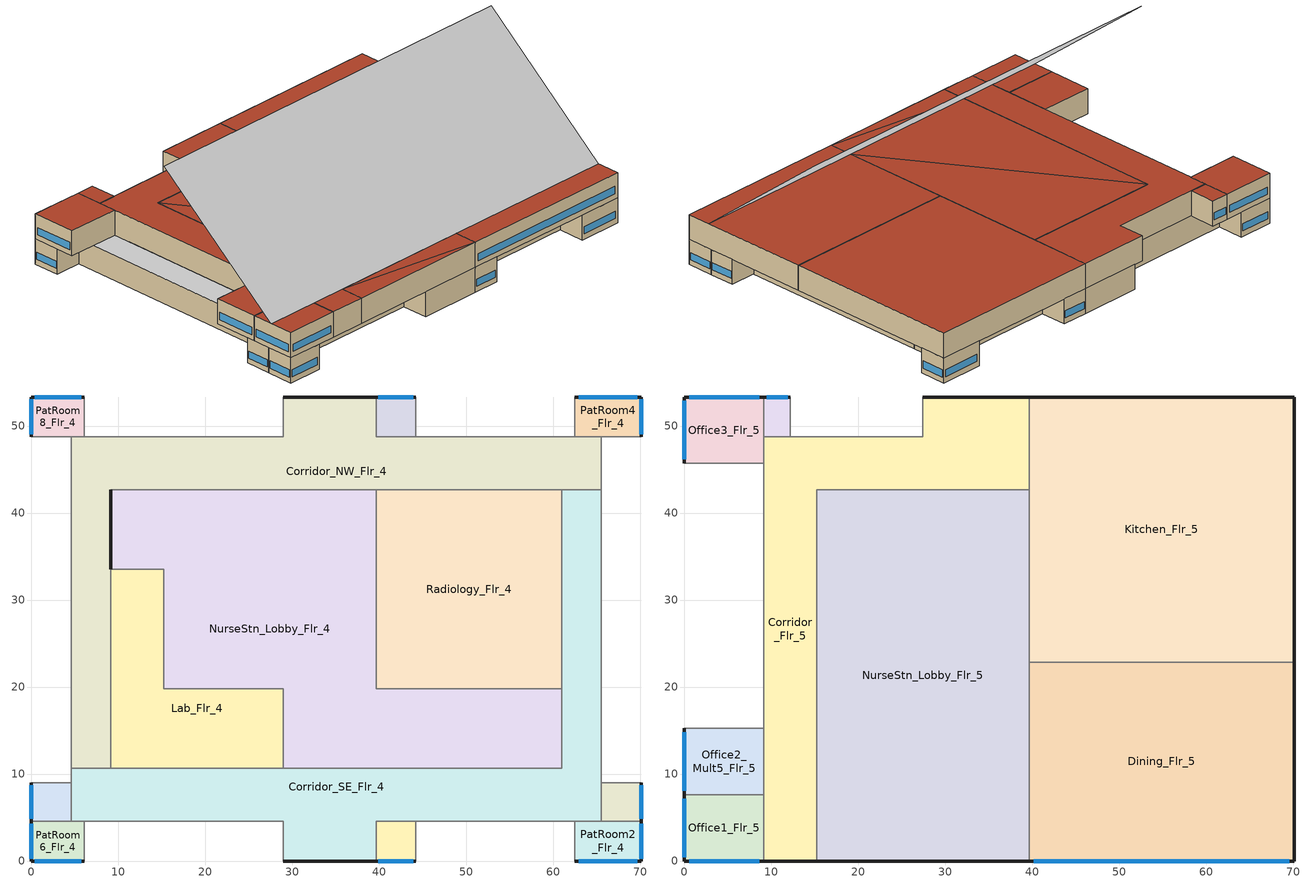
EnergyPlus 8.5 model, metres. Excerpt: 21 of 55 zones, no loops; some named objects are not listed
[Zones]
PatRoom1_Mult10_Flr_4
 floor adiabatic (int_slab_floor): 44.2,4.57 44.2,0 39.62,0 39.62,4.57 z12.8
 wall outside (res_ext_wall): 39.62,0 44.2,0 z12.8:17.07
 wall adiabatic (int_wall): 44.2,0 44.2,4.57 39.62,4.57 39.62,0 z12.8:17.07
 window (Window_U_0.57_SHGC_0.39): 39.9,0 43.92,0 z13.72:14.94
 ceiling adiabatic (int_slab_ceiling): 39.62,4.57 39.62,0 44.2,0 44.2,4.57 z17.07
PatRoom2_Flr_4
 floor adiabatic (int_slab_floor): 70.1,4.57 70.1,0 62.48,0 62.48,4.57 z12.8
 wall outside (res_ext_wall): 62.48,0 70.1,0 70.1,4.57 z12.8:17.07
 wall adiabatic (int_wall): 70.1,4.57 62.48,4.57 62.48,0 z12.8:17.07
 window (Window_U_0.57_SHGC_0.39): 70.1,0.27 70.1,4.3 / 62.94,0 69.65,0 z13.72:14.94
 ceiling adiabatic (int_slab_ceiling): 62.48,4.57 62.48,0 70.1,0 70.1,4.57 z17.07
PatRoom3_Mult10_Flr_4
 floor adiabatic (int_slab_floor): 70.1,8.99 70.1,4.57 65.53,4.57 65.53,8.99 z12.8
 wall outside (res_ext_wall): 70.1,4.57 70.1,8.99 z12.8:17.07
 wall adiabatic (int_wall): 70.1,8.99 65.53,8.99 65.53,4.57 70.1,4.57 z12.8:17.07
 window (Window_U_0.57_SHGC_0.39): 70.1,4.84 70.1,8.73 z13.72:14.94
 ceiling adiabatic (int_slab_ceiling): 65.53,8.99 65.53,4.57 70.1,4.57 70.1,8.99 z17.07
PatRoom4_Flr_4
 floor adiabatic (int_slab_floor): 70.1,53.34 70.1,48.77 62.48,48.77 62.48,53.34 z12.8
 wall outside (res_ext_wall): 70.1,48.77 70.1,53.34 62.48,53.34 z12.8:17.07
 wall adiabatic (int_wall): 62.48,53.34 62.48,48.77 70.1,48.77 z12.8:17.07
 window (Window_U_0.57_SHGC_0.39): 69.65,53.34 62.94,53.34 / 70.1,49.04 70.1,53.07 z13.72:14.94
 ceiling adiabatic (int_slab_ceiling): 62.48,53.34 62.48,48.77 70.1,48.77 70.1,53.34 z17.07
PatRoom5_Mult10_Flr_4
 floor adiabatic (int_slab_floor): 44.2,53.34 44.2,48.77 39.62,48.77 39.62,53.34 z12.8
 wall outside (res_ext_wall): 44.2,53.34 39.62,53.34 z12.8:17.07
 wall adiabatic (int_wall): 39.62,53.34 39.62,48.77 44.2,48.77 44.2,53.34 z12.8:17.07
 window (Window_U_0.57_SHGC_0.39): 43.92,53.34 39.9,53.34 z13.72:14.94
 ceiling adiabatic (int_slab_ceiling): 39.62,53.34 39.62,48.77 44.2,48.77 44.2,53.34 z17.07
Radiology_Flr_4
 floor adiabatic (int_slab_floor): 60.96,42.67 60.96,19.81 39.62,19.81 39.62,42.67 z12.8
 wall to Corridor_NW_Flr_4 (int_wall): 60.96,42.67 39.62,42.67 z12.8:17.07
 wall to Corridor_SE_Flr_4 (int_wall): 60.96,19.81 60.96,42.67 z12.8:17.07
 wall to NurseStn_Lobby_Flr_4 (int_wall): 39.62,42.67 39.62,19.81 60.96,19.81 z12.8:17.07
 ceiling adiabatic (int_slab_ceiling): 39.62,42.67 39.62,19.81 60.96,19.81 60.96,42.67 z17.07
PatRoom6_Flr_4
 floor adiabatic (int_slab_floor): 6.1,4.57 6.1,0 0,0 0,4.57 z12.8
 wall outside (res_ext_wall): 0,4.57 0,0 6.1,0 z12.8:17.07
 wall adiabatic (int_wall): 6.1,0 6.1,4.57 0,4.57 z12.8:17.07
 window (Window_U_0.57_SHGC_0.39): 0.37,0 5.73,0 / 0,4.3 0,0.27 z13.72:14.94
 ceiling adiabatic (int_slab_ceiling): 0,4.57 0,0 6.1,0 6.1,4.57 z17.07
PatRoom7_Mult10_Flr_4
 floor adiabatic (int_slab_floor): 4.57,8.99 4.57,4.57 0,4.57 0,8.99 z12.8
 wall outside (res_ext_wall): 0,8.99 0,4.57 z12.8:17.07
 wall adiabatic (int_wall): 0,4.57 4.57,4.57 4.57,8.99 0,8.99 z12.8:17.07
 window (Window_U_0.57_SHGC_0.39): 0,8.73 0,4.84 z13.72:14.94
 ceiling adiabatic (int_slab_ceiling): 0,8.99 0,4.57 4.57,4.57 4.57,8.99 z17.07
PatRoom8_Flr_4
 floor adiabatic (int_slab_floor): 6.1,53.34 6.1,48.77 0,48.77 0,53.34 z12.8
 wall outside (res_ext_wall): 6.1,53.34 0,53.34 0,48.77 z12.8:17.07
 wall adiabatic (int_wall): 0,48.77 6.1,48.77 6.1,53.34 z12.8:17.07
 window (Window_U_0.57_SHGC_0.39): 5.73,53.34 0.37,53.34 / 0,53.07 0,49.04 z13.72:14.94
 ceiling adiabatic (int_slab_ceiling): 0,53.34 0,48.77 6.1,48.77 6.1,53.34 z17.07
NurseStn_Lobby_Flr_4
 floor adiabatic (int_slab_floor): 39.62,42.67 39.62,19.81 60.96,19.81 60.96,10.67 28.96,10.67 28.96,19.81 15.24,19.81 15.24,33.53 9.14,33.53 9.14,42.67 z12.8
 wall outside (Air_Wall): 9.14,42.67 9.14,33.53 z12.8:17.07
 wall to Corridor_NW_Flr_4 (Air_Wall): 39.62,42.67 9.14,42.67 z12.8:17.07
 wall to Corridor_SE_Flr_4 (Air_Wall): 28.96,10.67 60.96,10.67 60.96,19.81 z12.8:17.07
 wall to Lab_Flr_4 (int_wall): 9.14,33.53 15.24,33.53 15.24,19.81 28.96,19.81 28.96,10.67 z12.8:17.07
 ceiling adiabatic (int_slab_ceiling): 9.14,42.67 9.14,33.53 15.24,33.53 15.24,19.81 28.96,19.81 28.96,10.67 60.96,10.67 60.96,19.81 39.62,19.81 39.62,42.67 z17.07
Lab_Flr_4
 floor adiabatic (int_slab_floor): 28.96,19.81 28.96,10.67 9.14,10.67 9.14,33.53 15.24,33.53 15.24,19.81 z12.8
 wall to Corridor_SE_Flr_4 (int_wall): 9.14,10.67 28.96,10.67 z12.8:17.07
 wall to Corridor_NW_Flr_4 (int_wall): 9.14,33.58 9.14,10.67 z12.8:17.07
 ceiling adiabatic (int_slab_ceiling): 9.14,33.53 9.14,10.67 28.96,10.67 28.96,19.81 15.24,19.81 15.24,33.53 z17.07
Corridor_SE_Flr_4
 floor adiabatic (int_slab_floor): 65.53,42.67 65.53,4.57 39.62,4.57 39.62,0 28.96,0 28.96,4.57 4.57,4.57 4.57,10.67 60.96,10.67 60.96,42.67 z12.8
 wall outside (res_ext_wall): 28.96,0 39.62,0 z12.8:17.07
 wall adiabatic (int_wall): 39.62,0 39.62,4.57 65.53,4.57 65.53,42.67 / 4.57,10.67 4.57,4.57 28.96,4.57 28.96,0 z12.8:17.07
 wall to Corridor_NW_Flr_4 (Air_Wall): 65.53,42.67 60.96,42.67 / 9.14,10.67 4.57,10.67 z12.8:17.07
 ceiling adiabatic (int_slab_ceiling): 4.57,10.67 4.57,4.57 28.96,4.57 28.96,0 39.62,0 39.62,4.57 65.53,4.57 65.53,42.67 60.96,42.67 60.96,10.67 z17.07
Corridor_NW_Flr_4
 floor adiabatic (int_slab_floor): 65.53,48.77 65.53,42.67 9.14,42.67 9.14,10.67 4.57,10.67 4.57,48.77 28.96,48.77 28.96,53.34 39.62,53.34 39.62,48.77 z12.8
 wall outside (Air_Wall): 9.14,33.58 9.14,42.67 z12.8:17.07
 wall outside (res_ext_wall): 39.62,53.34 28.96,53.34 z12.8:17.07
 wall adiabatic (int_wall): 65.53,42.67 65.53,48.77 39.62,48.77 39.62,53.34 / 28.96,53.34 28.96,48.77 4.57,48.77 4.57,10.67 z12.8:17.07
 ceiling adiabatic (int_slab_ceiling): 4.57,48.77 4.57,10.67 9.14,10.67 9.14,42.67 65.53,42.67 65.53,48.77 39.62,48.77 39.62,53.34 28.96,53.34 28.96,48.77 z17.07
Dining_Flr_5
 floor adiabatic (int_slab_floor): 70.1,22.86 70.1,0 39.62,0 39.62,22.86 z17.07
 wall outside (nonres_ext_wall): 39.62,0 70.1,0 70.1,22.86 z17.07:21.34
 wall to Kitchen_Flr_5 (int_wall): 70.1,22.86 39.62,22.86 z17.07:21.34
 wall to NurseStn_Lobby_Flr_5 (int_wall): 39.62,22.86 39.62,0 z17.07:21.34
 window (Window_U_0.57_SHGC_0.39): 40.2,0 69.53,0 z17.98:19.2
 roof outside (nonres_roof): 39.62,22.86 39.62,0 70.1,0 70.1,22.86 z21.34
NurseStn_Lobby_Flr_5
 floor adiabatic (int_slab_floor): 39.62,42.67 39.62,0 15.24,0 15.24,42.67 z17.07
 wall outside (nonres_ext_wall): 15.24,0 39.62,0 z17.07:21.34
 wall to Corridor_Flr_5 (Air_Wall): 39.62,42.67 15.24,42.67 z17.07:21.34
 wall to Kitchen_Flr_5 (int_wall): 39.62,22.86 39.62,42.67 z17.07:21.34
 wall to Corridor_Flr_5 (int_wall): 15.24,42.67 15.24,0 z17.07:21.34
 ceiling adiabatic (nonres_roof): 0,26.39,39.7 0,4.05,21.34 70.1,4.05,21.34 70.1,26.39,39.7
 roof outside (nonres_roof): 15.24,42.67 39.62,4.05 39.62,42.67 z21.34; 15.24,4.05 15.24,0 39.62,0 z21.34; 15.24,42.67 15.24,4.05 39.62,4.05 z21.34; 15.24,4.05 39.62,0 39.62,4.05 z21.34
Kitchen_Flr_5
 floor adiabatic (int_slab_floor): 70.1,53.34 70.1,22.86 39.62,22.86 39.62,53.34 z17.07
 wall outside (nonres_ext_wall): 70.1,22.86 70.1,53.34 39.62,53.34 z17.07:21.34
 wall to Corridor_Flr_5 (int_wall): 39.62,53.34 39.62,42.67 z17.07:21.34
 roof outside (nonres_roof): 39.62,53.34 39.62,22.86 70.1,22.86 70.1,53.34 z21.34
Office1_Flr_5
 floor adiabatic (int_slab_floor): 9.14,7.62 9.14,0 0,0 0,7.62 z17.07
 wall outside (nonres_ext_wall): 0,7.62 0,0 9.14,0 z17.07:21.34
 wall adiabatic (int_wall): 9.14,0 9.14,7.62 0,7.62 z17.07:21.34
 window (Window_U_0.57_SHGC_0.39): 0.55,0 8.6,0 / 0,7.16 0,0.46 z17.98:19.2
 roof outside (nonres_roof): 0,7.62 0,0 9.14,0 9.14,7.62 z21.34
Office2_Mult5_Flr_5
 floor adiabatic (int_slab_floor): 9.14,15.24 9.14,7.62 0,7.62 0,15.24 z17.07
 wall outside (nonres_ext_wall): 0,15.24 0,7.62 z17.07:21.34
 wall adiabatic (int_wall): 0,7.62 9.14,7.62 9.14,15.24 0,15.24 z17.07:21.34
 window (Window_U_0.57_SHGC_0.39): 0,14.78 0,8.08 z17.98:19.2
 roof outside (nonres_roof): 0,15.24 0,7.62 9.14,7.62 9.14,15.24 z21.34
Office3_Flr_5
 floor adiabatic (int_slab_floor): 9.14,53.34 9.14,45.72 0,45.72 0,53.34 z17.07
 wall outside (nonres_ext_wall): 9.14,53.34 0,53.34 0,45.72 z17.07:21.34
 wall adiabatic (int_wall): 0,45.72 9.14,45.72 9.14,53.34 z17.07:21.34
 window (Window_U_0.57_SHGC_0.39): 8.6,53.34 0.55,53.34 / 0,52.88 0,46.18 z17.98:19.2
 roof outside (nonres_roof): 0,53.34 0,45.72 9.14,45.72 9.14,53.34 z21.34
Office4_Mult6_Flr_5
 floor adiabatic (int_slab_floor): 12.19,53.34 12.19,48.77 9.14,48.77 9.14,53.34 z17.07
 wall outside (nonres_ext_wall): 12.19,53.34 9.14,53.34 z17.07:21.34
 wall adiabatic (int_wall): 9.14,53.34 9.14,48.77 12.19,48.77 12.19,53.34 z17.07:21.34
 window (Window_U_0.57_SHGC_0.39): 11.88,53.34 9.45,53.34 z17.98:19.2
 roof outside (nonres_roof): 9.14,53.34 9.14,48.77 12.19,48.77 12.19,53.34 z21.34
Corridor_Flr_5
 floor adiabatic (int_slab_floor): 39.62,53.34 39.62,42.67 15.24,42.67 15.24,0 9.14,0 9.14,48.77 27.43,48.77 27.43,53.34 z17.07
 wall outside (nonres_ext_wall): 39.62,53.34 27.43,53.34 / 9.14,0 15.24,0 z17.07:21.34
 wall adiabatic (int_wall): 27.43,53.34 27.43,48.77 9.14,48.77 9.14,0 z17.07:21.34
 roof outside (nonres_roof): 9.14,48.77 9.14,0 15.24,0 15.24,42.67 39.62,42.67 39.62,53.34 27.43,53.34 27.43,48.77 z21.34
[Building]
Hospital: North Axis {deg}=0; Terrain=City; Loads Convergence Tolerance Value=0.04; Temperature Convergence Tolerance Value {deltaC}=0.2; Solar Distribution=FullInteriorAndExterior; Maximum Number of Warmup Days=25; Minimum Number of Warmup Days=6
[Site:Location]
Los Angeles Intl Ap_IL_USA Design_Conditions: Latitude {deg}=41.98; Longitude {deg}=-87.92; Time Zone {hr}=-6; Elevation {m}=201
[SizingPeriod:DesignDay] Day of Month=21; Dry-Bulb Temperature Range Modifier Type=DefaultMultipliers; Humidity Condition Type=Wetbulb; Barometric Pressure {Pa}=100965; Rain {Yes/No}=No; Snow on ground {Yes/No}=No; Daylight Savings Time Indicator=No
Name | Month | Day Type | Maximum Dry-Bulb Temperature {C} | Daily Dry-Bulb Temperature Range {C} | Wetbulb at Maximum Dry-Bulb {C} | Wind Speed {m/s} design conditions vs. traditional 6.71 m/s (15 mph) | Wind Direction {Degrees; N=0, S=180} | Solar Model Indicator | Clearness {0.0 to 1.1} | Wind Speed {m/s} design conditions vs. traditional 3.35 m/s (7mph) | ASHRAE Clear Sky Optical Depth for Beam Irradiance (taub) | ASHRAE Clear Sky Optical Depth for Diffuse Irradiance (taud)
Los Angeles Intl Arpt Ann Htg 99.6% Condns DB | 1 | WinterDesignDay | 6.9 | 0 | 6.9 | 2.4 | 90 | ASHRAEClearSky | 0
Los Angeles Intl Arpt Ann Clg .4% Condns DB=>MWB | 8 | SummerDesignDay | 28.7 | 6 | 17.9 |  | 250 | ASHRAETau |  | 4.1 | 0.44 | 2.108
[Site:WaterMainsTemperature]
Calculation Method=Correlation; Annual Average Outdoor Air Temperature {C}=9.75; Maximum Difference In Monthly Average Outdoor Air Temperatures {deltaC}=28.14
[Material]
Name | Roughness | Thickness {m} | Conductivity {W/m-K} | Density {kg/m3} | Specific Heat {J/kg-K} | Thermal Absorptance | Solar Absorptance | Visible Absorptance
Std Wood 6inch | MediumSmooth | 0.15 | 0.12 | 540 | 1210 | 0.9 | 0.7 | 0.7
F08 Metal surface | Smooth | 0.0008 | 45.28 | 7824 | 500
F13 Built-up roofing | Rough | 0.0095 | 0.16 | 1120 | 1460 | 0.9 | 0.7
G01 13mm gypsum board | Smooth | 0.0127 | 0.16 | 800 | 1090 | 0.9 | 0.7 | 0.5
200mm Normalweight concrete wall | MediumRough | 0.2032 | 2.31 | 2322 | 832
100mm Normalweight concrete floor | MediumRough | 0.1016 | 2.31 | 2322 | 832
[Material:NoMass] Thermal Absorptance=0.9; Solar Absorptance=0.7
Name | Roughness | Thermal Resistance {m2-K/W} | Visible Absorptance
CP02 CARPET PAD | VeryRough | 0.21648 | 0.8
Air_Wall_Material | Rough | 0.207949
Nonres_Roof_Insulation | MediumSmooth | 2.59864 | 0.7
Nonres_Exterior_Wall_Insulation | MediumSmooth | 1.11476 | 0.7
Res_Exterior_Wall_Insulation | MediumSmooth | 1.63975 | 0.7
[WindowMaterial:Glazing] Optical Data Type=SpectralAverage; Thickness {m}=0.006; Infrared Transmittance at Normal Incidence=0; Front Side Infrared Hemispherical Emissivity=0.84; Conductivity {W/m-K}=0.9
Name | Solar Transmittance at Normal Incidence | Front Side Solar Reflectance at Normal Incidence | Back Side Solar Reflectance at Normal Incidence | Visible Transmittance at Normal Incidence | Front Side Visible Reflectance at Normal Incidence | Back Side Visible Reflectance at Normal Incidence | Back Side Infrared Hemispherical Emissivity
CLEAR 6MM | 0.775 | 0.071 | 0.071 | 0.881 | 0.08 | 0.08 | 0.84
REF D CLEAR 6MM | 0.429 | 0.308 | 0.379 | 0.334 | 0.453 | 0.505 | 0.82
[WindowMaterial:Gas]
AIR 6MM: Gas Type=Air; Thickness {m}=0.0063
[Construction]
InteriorFurnishings: Std Wood 6inch
Air_Wall: Air_Wall_Material
int_wall: G01 13mm gypsum board, G01 13mm gypsum board
int_slab_floor: 100mm Normalweight concrete floor, CP02 CARPET PAD
int_slab_ceiling: CP02 CARPET PAD, 100mm Normalweight concrete floor
nonres_roof: F13 Built-up roofing, Nonres_Roof_Insulation, F08 Metal surface
nonres_ext_wall: 200mm Normalweight concrete wall, Nonres_Exterior_Wall_Insulation, G01 13mm gypsum board
res_ext_wall: 200mm Normalweight concrete wall, Res_Exterior_Wall_Insulation, G01 13mm gypsum board
Window_U_0.57_SHGC_0.39: REF D CLEAR 6MM, AIR 6MM, CLEAR 6MM
[Zone] Type=1; Ceiling Height {m}=4.2683; Floor Area {m2}=autocalculate; Part of Total Floor Area=YES
Name | Multiplier | Volume {m3}
PatRoom1_Mult10_Flr_4; PatRoom5_Mult10_Flr_4 | 10 | 89.21
PatRoom2_Flr_4; PatRoom4_Flr_4 | 1 | 148.71
PatRoom3_Mult10_Flr_4; PatRoom7_Mult10_Flr_4 | 10 | 86.26
Radiology_Flr_4 | 1 | 2081.82
PatRoom6_Flr_4; PatRoom8_Flr_4 | 1 | 118.96
NurseStn_Lobby_Flr_4 | 1 | 3866.22
Lab_Flr_4 | 1 | 1129.43
Corridor_SE_Flr_4; Corridor_NW_Flr_4 | 1 | 2418.88
Dining_Flr_5 | 1 | 2974.04
NurseStn_Lobby_Flr_5 | 1 | 4441.23
Kitchen_Flr_5 | 1 | 3965.37
Office1_Flr_5 | 1 | 297.5
Office2_Mult5_Flr_5 | 5 | 297.41
Office3_Flr_5 | 1 | 297.41
Office4_Mult6_Flr_5 | 6 | 59.5
Corridor_Flr_5 | 1 | 2141.32
[InternalMass] Construction=InteriorFurnishings
Name | Zone | Surface Area {m2}
PatRoom1_Mult10_Flr_4_InternalMass_1 | PatRoom1_Mult10_Flr_4 | 41.8064
PatRoom2_Flr_4_InternalMass_1 | PatRoom2_Flr_4 | 69.6773
PatRoom3_Mult10_Flr_4_InternalMass_1 | PatRoom3_Mult10_Flr_4 | 40.4165
PatRoom4_Flr_4_InternalMass_1 | PatRoom4_Flr_4 | 69.6773
PatRoom5_Mult10_Flr_4_InternalMass_1 | PatRoom5_Mult10_Flr_4 | 41.8064
Radiology_Flr_4_InternalMass_1 | Radiology_Flr_4 | 975.4819
PatRoom6_Flr_4_InternalMass_1 | PatRoom6_Flr_4 | 55.7418
PatRoom7_Mult10_Flr_4_InternalMass_1 | PatRoom7_Mult10_Flr_4 | 40.4165
PatRoom8_Flr_4_InternalMass_1 | PatRoom8_Flr_4 | 55.7418
NurseStn_Lobby_Flr_4_InternalMass_1 | NurseStn_Lobby_Flr_4 | 1811.61
Lab_Flr_4_InternalMass_1 | Lab_Flr_4 | 529.5473
Corridor_SE_Flr_4_InternalMass_1 | Corridor_SE_Flr_4 | 1133.42
Corridor_NW_Flr_4_InternalMass_1 | Corridor_NW_Flr_4 | 1133.42
Dining_Flr_5_InternalMass_1 | Dining_Flr_5 | 1393.55
NurseStn_Lobby_Flr_5_InternalMass_1 | NurseStn_Lobby_Flr_5 | 2081.03
Kitchen_Flr_5_InternalMass_1 | Kitchen_Flr_5 | 1858.06
Office1_Flr_5_InternalMass_1 | Office1_Flr_5 | 139.3911
Office2_Mult5_Flr_5_InternalMass_1 | Office2_Mult5_Flr_5 | 139.3546
Office3_Flr_5_InternalMass_1 | Office3_Flr_5 | 139.3546
Office4_Mult6_Flr_5_InternalMass_1 | Office4_Mult6_Flr_5 | 27.8709
Corridor_Flr_5_InternalMass_1 | Corridor_Flr_5 | 1003.35
[SurfaceProperty:OtherSideCoefficients] Combined Convective/Radiative Film Coefficient {W/m2-K}=0; Constant Temperature {C}=1; Constant Temperature Coefficient=1; External Dry-Bulb Temperature Coefficient=0; Ground Temperature Coefficient=0; Wind Speed Coefficient=0; Zone Air Temperature Coefficient=0; Sinusoidal Variation of Constant Temperature Coefficient=No; Period of Sinusoidal Variation {hr}=24
Name | Constant Temperature Schedule
surfPropOthSdCoefBasementAvgWall | scheduleOSCBasementWallSurfaceTemp
surfPropOthSdCoefBasementAvgFloor | scheduleOSCBasementFloorTemp
surfPropOthSdCoefBasementUpperWall | scheduleOSCBasementUpperWallTemp
surfPropOthSdCoefBasementLowerWall | scheduleOSCBasementLowerWallTemp
[People] Number of People Calculation Method=People; Fraction Radiant=0.3; Sensible Heat Fraction=AUTOCALCULATE; Activity Level Schedule=ACTIVITY_SCH; Enable ASHRAE 55 Comfort Warnings=No; Mean Radiant Temperature Calculation Type=ZoneAveraged; Work Efficiency Schedule=WORK_EFF_SCH; Clothing Insulation Calculation Method=ClothingInsulationSchedule; Clothing Insulation Schedule=CLOTHING_SCH; Air Velocity Schedule=AIR_VELO_SCH; Thermal Comfort Model 1 Type=FANGER
Name | Zone or ZoneList | Number of People Schedule | Number of People
PatRoom1_Mult10_Flr_4 | PatRoom1_Mult10_Flr_4 | BLDG_OCC_EXTD_SCH | 1.1244
PatRoom2_Flr_4 | PatRoom2_Flr_4 | BLDG_OCC_EXTD_SCH | 1.8744
PatRoom3_Mult10_Flr_4 | PatRoom3_Mult10_Flr_4 | BLDG_OCC_EXTD_SCH | 1.0873
PatRoom4_Flr_4 | PatRoom4_Flr_4 | BLDG_OCC_EXTD_SCH | 1.8744
PatRoom5_Mult10_Flr_4 | PatRoom5_Mult10_Flr_4 | BLDG_OCC_EXTD_SCH | 1.1244
Radiology_Flr_4 | Radiology_Flr_4 | BLDG_OCC_SCH | 26.2404
PatRoom6_Flr_4 | PatRoom6_Flr_4 | BLDG_OCC_EXTD_SCH | 1.4994
PatRoom7_Mult10_Flr_4 | PatRoom7_Mult10_Flr_4 | BLDG_OCC_EXTD_SCH | 1.0873
PatRoom8_Flr_4 | PatRoom8_Flr_4 | BLDG_OCC_EXTD_SCH | 1.4994
NurseStn_Lobby_Flr_4 | NurseStn_Lobby_Flr_4 | BLDG_OCC_EXTD_SCH | 12.9952
Lab_Flr_4 | Lab_Flr_4 | BLDG_OCC_SCH | 14.2446
Corridor_SE_Flr_4 | Corridor_SE_Flr_4 | BLDG_OCC_EXTD_SCH | 6.0978
Corridor_NW_Flr_4 | Corridor_NW_Flr_4 | BLDG_OCC_EXTD_SCH | 6.0978
Dining_Flr_5 | Dining_Flr_5 | BLDG_OCC_EXTD_SCH | 74.9725
NurseStn_Lobby_Flr_5 | NurseStn_Lobby_Flr_5 | BLDG_OCC_SCH | 14.9279
Kitchen_Flr_5 | Kitchen_Flr_5 | BLDG_OCC_EXTD_SCH | 49.9818
Office1_Flr_5 | Office1_Flr_5 | BLDG_OCC_SCH | 5.2498
Office2_Mult5_Flr_5 | Office2_Mult5_Flr_5 | BLDG_OCC_SCH | 5.2483
Office3_Flr_5 | Office3_Flr_5 | BLDG_OCC_SCH | 5.2483
Office4_Mult6_Flr_5 | Office4_Mult6_Flr_5 | BLDG_OCC_SCH | 1.05
Corridor_Flr_5 | Corridor_Flr_5 | BLDG_OCC_EXTD_SCH | 5.3981
[Lights] Design Level Calculation Method=Watts/Area; Return Air Fraction=0; Fraction Radiant=0.7; Fraction Visible=0.2; Fraction Replaceable=1; Return Air Fraction Calculated from Plenum Temperature=No
Name | Zone or ZoneList | Schedule | Watts per Zone Floor Area {W/m2}
PatRoom1_Mult10_Flr_4_Lights | PatRoom1_Mult10_Flr_4 | BLDG_LIGHT_EXTD_SCH | 7.534737
PatRoom2_Flr_4_Lights | PatRoom2_Flr_4 | BLDG_LIGHT_EXTD_SCH | 7.534737
PatRoom3_Mult10_Flr_4_Lights | PatRoom3_Mult10_Flr_4 | BLDG_LIGHT_EXTD_SCH | 7.534737
PatRoom4_Flr_4_Lights | PatRoom4_Flr_4 | BLDG_LIGHT_EXTD_SCH | 7.534737
PatRoom5_Mult10_Flr_4_Lights | PatRoom5_Mult10_Flr_4 | BLDG_LIGHT_EXTD_SCH | 7.534737
Radiology_Flr_4_Lights | Radiology_Flr_4 | BLDG_LIGHT_RADIOLOGY_SCH | 4.305564
PatRoom6_Flr_4_Lights | PatRoom6_Flr_4 | BLDG_LIGHT_EXTD_SCH | 7.534737
PatRoom7_Mult10_Flr_4_Lights | PatRoom7_Mult10_Flr_4 | BLDG_LIGHT_EXTD_SCH | 7.534737
PatRoom8_Flr_4_Lights | PatRoom8_Flr_4 | BLDG_LIGHT_EXTD_SCH | 7.534737
NurseStn_Lobby_Flr_4_Lights | NurseStn_Lobby_Flr_4 | BLDG_LIGHT_NURSEFLR234_SCH | 12.7014
Lab_Flr_4_Lights | Lab_Flr_4 | BLDG_LIGHT_SCH | 15.0695
Corridor_SE_Flr_4_Lights | Corridor_SE_Flr_4 | BLDG_LIGHT_CORRIDOR_SCH | 10.76391
Corridor_NW_Flr_4_Lights | Corridor_NW_Flr_4 | BLDG_LIGHT_CORRIDOR_SCH | 10.76391
Dining_Flr_5_Lights | Dining_Flr_5 | BLDG_LIGHT_EXTD_SCH | 9.687519
NurseStn_Lobby_Flr_5_Lights | NurseStn_Lobby_Flr_5 | BLDG_LIGHT_LOBBYFLR5_SCH | 12.7014
Kitchen_Flr_5_Lights | Kitchen_Flr_5 | BLDG_LIGHT_EXTD_SCH | 12.9167
Office1_Flr_5_Lights | Office1_Flr_5 | BLDG_LIGHT_OFFICE_SCH | 10.76391
Office2_Mult5_Flr_5_Lights | Office2_Mult5_Flr_5 | BLDG_LIGHT_OFFICE_SCH | 10.76391
Office3_Flr_5_Lights | Office3_Flr_5 | BLDG_LIGHT_OFFICE_SCH | 10.76391
Office4_Mult6_Flr_5_Lights | Office4_Mult6_Flr_5 | BLDG_LIGHT_OFFICE_SCH | 10.76391
Corridor_Flr_5_Lights | Corridor_Flr_5 | BLDG_LIGHT_CORRIDOR_SCH | 10.76391
[ElectricEquipment] Design Level Calculation Method=EquipmentLevel; Fraction Latent=0; Fraction Lost=0
Name | Zone or ZoneList | Schedule | Design Level {W} | Fraction Radiant
PatRoom1_Mult10_Flr_4_MiscPlug_Equip | PatRoom1_Mult10_Flr_4 | BLDG_EQUIP_EXTD_SCH | 449.8365 | 0.5
PatRoom2_Flr_4_MiscPlug_Equip | PatRoom2_Flr_4 | BLDG_EQUIP_EXTD_SCH | 749.7275 | 0.5
PatRoom3_Mult10_Flr_4_MiscPlug_Equip | PatRoom3_Mult10_Flr_4 | BLDG_EQUIP_EXTD_SCH | 434.8813 | 0.5
PatRoom4_Flr_4_MiscPlug_Equip | PatRoom4_Flr_4 | BLDG_EQUIP_EXTD_SCH | 749.7275 | 0.5
PatRoom5_Mult10_Flr_4_MiscPlug_Equip | PatRoom5_Mult10_Flr_4 | BLDG_EQUIP_EXTD_SCH | 449.8365 | 0.5
Radiology_Flr_4_MiscPlug_Equip | Radiology_Flr_4 | BLDG_EQUIP_SCH | 52499.9 | 0.5
PatRoom6_Flr_4_MiscPlug_Equip | PatRoom6_Flr_4 | BLDG_EQUIP_EXTD_SCH | 599.782 | 0.5
PatRoom7_Mult10_Flr_4_MiscPlug_Equip | PatRoom7_Mult10_Flr_4 | BLDG_EQUIP_EXTD_SCH | 434.8813 | 0.5
PatRoom8_Flr_4_MiscPlug_Equip | PatRoom8_Flr_4 | BLDG_EQUIP_EXTD_SCH | 599.782 | 0.5
NurseStn_Lobby_Flr_4_MiscPlug_Equip | NurseStn_Lobby_Flr_4 | BLDG_EQUIP_EXTD_SCH | 10136 | 0.5
Lab_Flr_4_MiscPlug_Equip | Lab_Flr_4 | BLDG_EQUIP_SCH | 11395.9 | 0.5
Dining_Flr_5_MiscPlug_Equip | Dining_Flr_5 | BLDG_EQUIP_EXTD_SCH | 7497.28 | 0.5
NurseStn_Lobby_Flr_5_MiscPlug_Equip | NurseStn_Lobby_Flr_5 | BLDG_EQUIP_SCH | 11643.4 | 0.5
Kitchen_Flr_5_MiscPlug_Equip | Kitchen_Flr_5 | BLDG_EQUIP_EXTD_SCH | 74972.8 | 0.5
Office1_Flr_5_MiscPlug_Equip | Office1_Flr_5 | BLDG_EQUIP_SCH | 749.9243 | 0.5
Office2_Mult5_Flr_5_MiscPlug_Equip | Office2_Mult5_Flr_5 | BLDG_EQUIP_SCH | 749.7275 | 0.5
Office3_Flr_5_MiscPlug_Equip | Office3_Flr_5 | BLDG_EQUIP_SCH | 749.7275 | 0.5
Office4_Mult6_Flr_5_MiscPlug_Equip | Office4_Mult6_Flr_5 | BLDG_EQUIP_SCH | 149.9455 | 0.5
Kitchen_Flr_5_Reach-in-Freezer | Kitchen_Flr_5 | ALWAYS_ON | 1031.83 | 0.25
Kitchen_Flr_5_Reach-in-Refrigerator | Kitchen_Flr_5 | ALWAYS_ON | 1277.5 | 0.25
[GasEquipment]
Kitchen_Flr_5_MiscPlugGas_Equip: Zone or ZoneList=Kitchen_Flr_5; Schedule=BLDG_EQUIP_EXTD_SCH; Design Level Calculation Method=EquipmentLevel; Design Level {W}=149946; Fraction Latent=0; Fraction Radiant=0.5; Fraction Lost=0
[ZoneInfiltration:DesignFlowRate] Schedule=INFIL_SCH_PNNL; Design Flow Rate Calculation Method=Flow/ExteriorArea; Constant Term Coefficient=0; Temperature Term Coefficient=0; Velocity Term Coefficient=0.224; Velocity Squared Term Coefficient=0
Name | Zone or ZoneList | Flow per Exterior Surface Area {m3/s-m2}
PatRoom1_Mult10_Flr_4_Infiltration | PatRoom1_Mult10_Flr_4 | 0.00102413
PatRoom2_Flr_4_Infiltration | PatRoom2_Flr_4 | 0.00102413
PatRoom3_Mult10_Flr_4_Infiltration | PatRoom3_Mult10_Flr_4 | 0.00102413
PatRoom4_Flr_4_Infiltration | PatRoom4_Flr_4 | 0.00102413
PatRoom5_Mult10_Flr_4_Infiltration | PatRoom5_Mult10_Flr_4 | 0.00102413
Radiology_Flr_4_Infiltration | Radiology_Flr_4 | 0.00102413
PatRoom6_Flr_4_Infiltration | PatRoom6_Flr_4 | 0.00102413
PatRoom7_Mult10_Flr_4_Infiltration | PatRoom7_Mult10_Flr_4 | 0.00102413
PatRoom8_Flr_4_Infiltration | PatRoom8_Flr_4 | 0.00102413
NurseStn_Lobby_Flr_4_Infiltration | NurseStn_Lobby_Flr_4 | 0.00102413
Lab_Flr_4_Infiltration | Lab_Flr_4 | 0.00102413
Corridor_SE_Flr_4_Infiltration | Corridor_SE_Flr_4 | 0.00102413
Corridor_NW_Flr_4_Infiltration | Corridor_NW_Flr_4 | 0.00102413
Dining_Flr_5_Infiltration | Dining_Flr_5 | 0.000252243
NurseStn_Lobby_Flr_5_Infiltration | NurseStn_Lobby_Flr_5 | 9.30932e-05
Kitchen_Flr_5_Infiltration | Kitchen_Flr_5 | 0.000224079
Office1_Flr_5_Infiltration | Office1_Flr_5 | 0.000518823
Office2_Mult5_Flr_5_Infiltration | Office2_Mult5_Flr_5 | 0.000325878
Office3_Flr_5_Infiltration | Office3_Flr_5 | 0.000518823
Office4_Mult6_Flr_5_Infiltration | Office4_Mult6_Flr_5 | 0.000494347
Corridor_Flr_5_Infiltration | Corridor_Flr_5 | 0.000137848
[Exterior:Lights]
Exterior_Lights: Schedule=Exterior_Lgt_ALWAYS_ON; Design Level {W}=16636; Control Option=AstronomicalClock
[Exterior:FuelEquipment] Fuel Use Type=Electricity
Name | Schedule | Design Level {W}
Elevators | BLDG_ELEVATORS | 162963
Elevators_Lights_Fan | ELEV_LIGHT_FAN_SCH_24_7 | 1295.2
[DesignSpecification:OutdoorAir]
SZ DSOA Kitchen_Flr_5: Outdoor Air Method=Flow/Zone; Outdoor Air Flow per Zone {m3/s}=3.77558
[Sizing:Zone]
Kitchen_Flr_5: Zone Cooling Design Supply Air Temperature Input Method=SupplyAirTemperature; Zone Cooling Design Supply Air Temperature {C}=12.8; Zone Heating Design Supply Air Temperature Input Method=SupplyAirTemperature; Zone Heating Design Supply Air Temperature {C}=40; Zone Cooling Design Supply Air Humidity Ratio {kgWater/kgDryAir}=0.0085; Zone Heating Design Supply Air Humidity Ratio {kgWater/kgDryAir}=0.008; Design Specification Outdoor Air Object=SZ DSOA Kitchen_Flr_5; Zone Heating Sizing Factor=0; Zone Cooling Sizing Factor=0; Cooling Design Air Flow Method=DesignDay; Cooling Design Air Flow Rate {m3/s}=0; Cooling Minimum Air Flow {m3/s}=0; Cooling Minimum Air Flow Fraction=0; Heating Design Air Flow Method=DesignDay; Heating Design Air Flow Rate {m3/s}=0
[ZoneControl:Thermostat]
Kitchen_Flr_5 Thermostat: Zone or ZoneList=Kitchen_Flr_5; Control Type Schedule=Dual Zone Control Type Sched; Control 1=Kitchen_Flr_5 DualSPSched
[ThermostatSetpoint:DualSetpoint]
Kitchen_Flr_5 DualSPSched: Heating Setpoint Temperature Schedule=HTGSETP_SCH; Cooling Setpoint Temperature Schedule=CLGSETP_SCH
[Zone equipment]
Kitchen_Flr_5: Kitchen_Flr_5 Exhaust Fan, Kitchen_Flr_5 CAV Box
[WaterHeater:Mixed]
SWH DishWashing Booster: Tank Volume {m3}=0.0227125; Setpoint Temperature Schedule=Dishwashing Booster Setpoint Temp Schedule; Deadband Temperature Difference {deltaC}=2; Maximum Temperature Limit {C}=82.2222; Heater Control Type=Cycle; Heater Maximum Capacity {W}=3000; Heater Minimum Capacity {W}=0; Heater Fuel Type=Electricity; Heater Thermal Efficiency=1; Off Cycle Parasitic Fuel Type=Electricity; Off Cycle Parasitic Heat Fraction to Tank=0; Ambient Temperature Indicator=Zone; Ambient Temperature Zone=Kitchen_Flr_5; Off Cycle Loss Coefficient to Ambient Temperature {W/K}=2.25797; On Cycle Loss Coefficient to Ambient Temperature {W/K}=2.25797; Peak Use Flow Rate {m3/s}=3.65923e-05; Use Flow Rate Fraction Schedule=BLDG_SWH_SCH; Cold Water Supply Temperature Schedule=Dishwashing Booster Water Inlet Temp Schedule
[EnergyManagementSystem:Sensor]
Name | Output:Variable or Output:Meter Index Key | Output:Variable or Output:Meter
HourlyEnergyCharge_1 | Hourly Charging Energy | Schedule Value
HourlyEnergy_1 | Hourly Energy Schedule | Schedule Value
Patrms_FanMassFlow | VAV_PATRMS Supply Equipment Outlet Node | System Node Mass Flow Rate
ER_FanMassFlow | VAV_ER Supply Equipment Outlet Node | System Node Mass Flow Rate
OR_FanMassFlow | VAV_OR Supply Equipment Outlet Node | System Node Mass Flow Rate
ICU_FanMassFlow | VAV_ICU Supply Equipment Outlet Node | System Node Mass Flow Rate
LABS_FanMassFlow | VAV_LABS Supply Equipment Outlet Node | System Node Mass Flow Rate
Facility_Int_LTG |  | InteriorLights:Electricity
Ch1_D | Ch1_D | Schedule Value
Ch2_D | Ch2_D | Schedule Value
Ch3_D | Ch3_D | Schedule Value
Ch4_D | Ch4_D | Schedule Value
Ab_D | Ab_D | Schedule Value
TS_D | TS_D | Schedule Value
B1_D | B1_D | Schedule Value
B2_D | B2_D | Schedule Value
B3_D | B3_D | Schedule Value
B4_D | B4_D | Schedule Value
B5_D | B5_D | Schedule Value
B6_D | B6_D | Schedule Value
Bat_Ch | Bat_Ch | Schedule Value
Bat_Dis | Bat_Dis | Schedule Value
Mt_P | Mt_P | Schedule Value
FC_P | FC_P | Schedule Value
RE_P | RE_P | Schedule Value
T_ch_Sec; CDI; T_ChW_sup | CoolSys1 Demand Inlet Node | System Node Temperature
T_amb; T_OAx | * | Site Outdoor Air Drybulb Temperature
P_pvX | * | Photovoltaic:ElectricityProduced
T_pv | Solar PV Surface | Surface Outside Face Temperature
CM; M_Chw | CoolSys1 Demand Inlet Node | System Node Mass Flow Rate
FC_Cap | Fuel Cell Waste Heat Schedule | Schedule Value
FC_starts_1 | Fuel Cell Starts | Schedule Value
FC_hours_1 | Fuel Cell Hours | Schedule Value
P_fc_1 | Previous Fuel Cell Power | Schedule Value
[EnergyManagementSystem:Actuator]
Name | Actuated Component Unique | Actuated Component Type | Actuated Component Control Type
Patrms_ExtraElecHeatC_Status | Patrms_ExtraElecHeatC_Sch | Schedule:Compact | Schedule Value
Patrms_ExtraWaterHeatC_Status | Patrms_ExtraWaterHeatC_Sch | Schedule:Compact | Schedule Value
ER_ExtraElecHeatC_Status | ER_ExtraElecHeatC_Sch | Schedule:Compact | Schedule Value
ER_ExtraWaterHeatC_Status | ER_ExtraWaterHeatC_Sch | Schedule:Compact | Schedule Value
OR_ExtraElecHeatC_Status | OR_ExtraElecHeatC_Sch | Schedule:Compact | Schedule Value
OR_ExtraWaterHeatC_Status | OR_ExtraWaterHeatC_Sch | Schedule:Compact | Schedule Value
ICU_ExtraElecHeatC_Status | ICU_ExtraElecHeatC_Sch | Schedule:Compact | Schedule Value
ICU_ExtraWaterHeatC_Status | ICU_ExtraWaterHeatC_Sch | Schedule:Compact | Schedule Value
LABS_ExtraElecHeatC_Status | LABS_ExtraElecHeatC_Sch | Schedule:Compact | Schedule Value
LABS_ExtraWaterHeatC_Status | LABS_ExtraWaterHeatC_Sch | Schedule:Compact | Schedule Value
BoilerCurve | HEATSYS1 BOILER EFFICIENCY CURVE | Curve | Curve Result
Battery_Charge | Electric Load Center Battery and PV | Electrical Storage | Power Charge Rate
Battery_Discharge | Electric Load Center Battery and PV | Electrical Storage | Power Draw Rate
TS_DA | Thermal Storage Tank Discharge Availability | Schedule:Constant | Schedule Value
TS_C2 | Thermal Storage Tank Charge Availability | Schedule:Constant | Schedule Value
Ab_In | IncludeAbsorptionChiller | Schedule:Compact | Schedule Value
Ab_Ex | ExcludeAbsorptionChiller | Schedule:Compact | Schedule Value
St1_C | Stage 1 Schedule | Schedule:Constant | Schedule Value
St2_C | Stage 2 Schedule | Schedule:Constant | Schedule Value
St3_C | Stage 3 Schedule | Schedule:Constant | Schedule Value
HourlyEnergy | Hourly Energy Schedule | Schedule:Constant | Schedule Value
HourlyEnergyCharge | Hourly Charging Energy | Schedule:Constant | Schedule Value
St4_C | Stage 4 Schedule | Schedule:Constant | Schedule Value
St5_C | Stage 5 Schedule | Schedule:Constant | Schedule Value
St6_C | Stage 6 Schedule | Schedule:Constant | Schedule Value
St7_C | Stage 7 Schedule | Schedule:Constant | Schedule Value
Ch1 | Chiller 1 Availability | Schedule:Constant | Schedule Value
Ch2 | Chiller 2 Availability | Schedule:Constant | Schedule Value
Ch3 | Chiller 3 Availability | Schedule:Constant | Schedule Value
Ch4 | Chiller 4 Availability | Schedule:Constant | Schedule Value
St1_H | Stage 1 Heating Schedule | Schedule:Constant | Schedule Value
St2_H | Stage 2 Heating Schedule | Schedule:Constant | Schedule Value
St3_H | Stage 3 Heating Schedule | Schedule:Constant | Schedule Value
St4_H | Stage 4 Heating Schedule | Schedule:Constant | Schedule Value
St5_H | Stage 5 Heating Schedule | Schedule:Constant | Schedule Value
St6_H | Stage 6 Heating Schedule | Schedule:Constant | Schedule Value
St7_H | Stage 7 Heating Schedule | Schedule:Constant | Schedule Value
Ch1_Pump | CoolSys1 Supply Equipment Branch 1 | Supply Side Branch | On/Off Supervisory
Ch2_Pump | CoolSys1 Supply Equipment Branch 2 | Supply Side Branch | On/Off Supervisory
Ch3_Pump | CoolSys1 Supply Equipment Branch 3 | Supply Side Branch | On/Off Supervisory
Ch4_Pump | CoolSys1 Supply Equipment Branch 4 | Supply Side Branch | On/Off Supervisory
FC_Cap_A | Fuel Cell Waste Heat Schedule | Schedule:Constant | Schedule Value
FC_starts | Fuel Cell Starts | Schedule:Constant | Schedule Value
FC_hours | Fuel Cell Hours | Schedule:Constant | Schedule Value
P_fc_a | Previous Fuel Cell Power | Schedule:Constant | Schedule Value
Costs | Start_Up_Costs | Schedule:Constant | Schedule Value
[EnergyManagementSystem:ProgramCallingManager]
Patrms_Main_Manager: InsideHVACSystemIterationLoop; Patrms_Main
ER_Main_Manager: InsideHVACSystemIterationLoop; ER_Main
OR_Main_Manager: InsideHVACSystemIterationLoop; OR_Main
ICU_Main_Manager: InsideHVACSystemIterationLoop; ICU_Main
LABS_Main_Manager: InsideHVACSystemIterationLoop; LABS_Main
Transformer_Load_Prog_Manager: AfterPredictorAfterHVACManagers; Transformer_Load_Prog
BoilerParManager: BeginNewEnvironment; SetBoilerPar
BoilerCurveManager: InsideHVACSystemIterationLoop; SetBoilerCurve
PCM_Dispatch: InsideHVACSystemIterationLoop; Dispatch_FuelCell; Dispatch_Recip; Dispatch_Microturbine
Batery_Dispatch: InsideHVACSystemIterationLoop; Dispatch_Battery
CHWS_Dispatch: AfterPredictorBeforeHVACManagers; ChilledWaterSystemDispatch; HotWaterSystemDispatch
CHWS_Dispatch2: BeginTimestepBeforePredictor; ResetHourlyEnergy
Get_Sensors: EndOfSystemTimestepAfterHVACReporting; FuelCell_Tracking; VOLTTRON_Sensors; StartUpCosts
PCM1: EndOfSystemTimestepBeforeHVACReporting; Heating_Cooling_Loads
WasteHeat: InsideHVACSystemIterationLoop; FuelCellWasteHeat
[EnergyManagementSystem:Program]
Patrms_Main: IF Patrms_Humidifier_Status > 0; SET Patrms_ExtraElecHeatC_Status = 1; SET Patrms_ExtraElecHeatC_SP = Patrms_AfterHumidifier_Temp + 1.4; ELSE; SET Patrms_ExtraElecHeatC_Status = 0; SET Patrms_ExtraElecHeatC_SP = NULL; ENDIF; IF T_OA < 10; SET HeatGain = 0 * (Patrms_FanDesignMass/1.2) *2118; SET FlowRate = (Patrms_FanMassFlow/1.2)*2118; SET Patrms_PreheatDeltaT = HeatGain/(1.08*(FLOWRATE+0.000001)); SET Patrms_ExtraWaterHeatC_Status = 1; SET Patrms_ExtraWaterHeatC_SP = Patrms_AfterElecHeatC_Temp + Patrms_PreheatDeltaT; ELSE; SET Patrms_ExtraWaterHeatC_Status = 0; SET Patrms_ExtraWaterHeatC_SP = NULL; ENDIF
ER_Main: IF ER_Humidifier_Status > 0; SET ER_ExtraElecHeatC_Status = 1; SET ER_ExtraElecHeatC_SP = ER_AfterHumidifier_Temp + 1.4; ELSE; SET ER_ExtraElecHeatC_Status = 0; SET ER_ExtraElecHeatC_SP = NULL; ENDIF; IF T_OA < 10; SET HeatGain = 0 * (ER_FanDesignMass/1.2) *2118; SET FlowRate = (ER_FanMassFlow/1.2)*2118; SET ER_PreheatDeltaT = HeatGain/(1.08*(FLOWRATE+0.000001)); SET ER_ExtraWaterHeatC_Status = 1; SET ER_ExtraWaterHeatC_SP = ER_AfterElecHeatC_Temp + ER_PreheatDeltaT; ELSE; SET ER_ExtraWaterHeatC_Status = 0; SET ER_ExtraWaterHeatC_SP = NULL; ENDIF
OR_Main: IF OR_Humidifier_Status > 0; SET OR_ExtraElecHeatC_Status = 1; SET OR_ExtraElecHeatC_SP = OR_AfterHumidifier_Temp + 1.4; ELSE; SET OR_ExtraElecHeatC_Status = 0; SET OR_ExtraElecHeatC_SP = NULL; ENDIF; IF T_OA < 10; SET HeatGain = 0 * (OR_FanDesignMass/1.2) *2118; SET FlowRate = (OR_FanMassFlow/1.2)*2118; SET OR_PreheatDeltaT = HeatGain/(1.08*(FLOWRATE+0.000001)); SET OR_ExtraWaterHeatC_Status = 1; SET OR_ExtraWaterHeatC_SP = OR_AfterElecHeatC_Temp + OR_PreheatDeltaT; ELSE; SET OR_ExtraWaterHeatC_Status = 0; SET OR_ExtraWaterHeatC_SP = NULL; ENDIF
[Refrigeration:Case] Availability Schedule=ALWAYS_ON; Zone=Kitchen_Flr_5; Rated Ambient Temperature {C}=23.88; Rated Ambient Relative Humidity {percent}=55; Latent Case Credit Curve Type=CaseTemperatureMethod; Case Lighting Schedule=BLDG_LIGHT_SCH; Fraction of Lighting Energy to Case=1; Case Anti-Sweat Heater Power per Unit Length {W/m}=0; Minimum Anti-Sweat Heater Power per Unit Length {W/m}=0; Anti-Sweat Heater Control Type=NONE; Humidity at Zero Anti-Sweat Heater Energy {percent}=0; Case Height {m}=0
Name | Rated Total Cooling Capacity per Unit Length {W/m} | Rated Latent Heat Ratio | Rated Runtime Fraction | Case Length {m} | Case Operating Temperature {C} | Latent Case Credit Curve | Standard Case Fan Power per Unit Length {W/m} | Operating Case Fan Power per Unit Length {W/m} | Standard Case Lighting Power per Unit Length {W/m} | Fraction of Anti-Sweat Heater Energy to Case | Case Defrost Power per Unit Length {W/m} | Case Defrost Type | Case Defrost Schedule | Case Defrost Drip-Down Schedule | Under Case HVAC Return Air Fraction | Refrigerated Case Restocking Schedule | Case Credit Fraction Schedule
Kitchen_Flr_5_Case:1_WALKINFREEZER | 734 | 0.1 | 0.4 | 10.98 | -23 | Kitchen_Flr_5_Case:1_WALKINFREEZERSingleShelfHorizontal_LatentEnergyMult | 69 | 69 | 33 | 0 | 364 | ELECTRIC | Kitchen_Flr_5_Case:1_WALKINFREEZER_CaseDefrost2aDaySched | Kitchen_Flr_5_Case:1_WALKINFREEZER_CaseDripDown2aDaySched | 0 | Kitchen_Flr_5_Case:1_WALKINFREEZER_WalkInStockingSched | Kitchen_Flr_5_Case:1_WALKINFREEZER_CaseCreditReduxSched
Kitchen_Flr_5_Case:2_SELFCONTAINEDDISPLAYCASE | 886.5 | 0.08 | 0.85 | 8.93 | 2 | Kitchen_Flr_5_Case:2_SELFCONTAINEDDISPLAYCASEMultiShelfVertical_LatentEnergyMult | 67 | 67 | 40 | 0.2 | 0 | NONE |  |  | 0.05 | Kitchen_Flr_5_Case:2_SELFCONTAINEDDISPLAYCASE_CaseStockingSched
[Schedule:Compact]
scheduleOSCBasementWallSurfaceTemp: Through:   1/31, For:AllDays, Until:24:00, 17.9, Through:   2/28, For:AllDays, Until:24:00, 18.11, Through:   3/31, For:AllDays, Until:24:00, 18.95, Through:   4/30, For:AllDays, Until:24:00, 20.28, Through:   5/31, For:AllDays, Until:24:00, 21.87, Through:   6/30, For:AllDays, Until:24:00, 25.43, Through:   7/31, For:AllDays, Until:24:00, 26.47, Through:   8/31, For:AllDays, Until:24:00, 26.28, Through:   9/30, For:AllDays, Until:24:00, 25.67, Through:  10/31, For:AllDays, Until:24:00, 21.95, Through:  11/30, For:AllDays, Until:24:00, 20.32, Through:  12/31, For:AllDays, Until:24:00, 18.7
scheduleOSCBasementFloorTemp: Through:   1/31, For:AllDays, Until:24:00, 20.85, Through:   2/28, For:AllDays, Until:24:00, 20.83, Through:   3/31, For:AllDays, Until:24:00, 20.81, Through:   4/30, For:AllDays, Until:24:00, 20.81, Through:   5/31, For:AllDays, Until:24:00, 20.81, Through:   6/30, For:AllDays, Until:24:00, 23.19, Through:   7/31, For:AllDays, Until:24:00, 23.57, Through:   8/31, For:AllDays, Until:24:00, 23.64, Through:   9/30, For:AllDays, Until:24:00, 23.67, Through:  10/31, For:AllDays, Until:24:00, 21.25, Through:  11/30, For:AllDays, Until:24:00, 20.95, Through:  12/31, For:AllDays, Until:24:00, 20.89
scheduleOSCBasementUpperWallTemp: Through:   1/31, For:AllDays, Until:24:00, 16.12, Through:   2/28, For:AllDays, Until:24:00, 16.76, Through:   3/31, For:AllDays, Until:24:00, 18.14, Through:   4/30, For:AllDays, Until:24:00, 20.3, Through:   5/31, For:AllDays, Until:24:00, 22.78, Through:   6/30, For:AllDays, Until:24:00, 26.93, Through:   7/31, For:AllDays, Until:24:00, 28.12, Through:   8/31, For:AllDays, Until:24:00, 27.55, Through:   9/30, For:AllDays, Until:24:00, 26.43, Through:  10/31, For:AllDays, Until:24:00, 21.79, Through:  11/30, For:AllDays, Until:24:00, 19.45, Through:  12/31, For:AllDays, Until:24:00, 17.11
scheduleOSCBasementLowerWallTemp: Through:   1/31, For:AllDays, Until:24:00, 19.62, Through:   2/28, For:AllDays, Until:24:00, 19.42, Through:   3/31, For:AllDays, Until:24:00, 19.73, Through:   4/30, For:AllDays, Until:24:00, 20.27, Through:   5/31, For:AllDays, Until:24:00, 20.98, Through:   6/30, For:AllDays, Until:24:00, 23.99, Through:   7/31, For:AllDays, Until:24:00, 24.87, Through:   8/31, For:AllDays, Until:24:00, 25.05, Through:   9/30, For:AllDays, Until:24:00, 24.93, Through:  10/31, For:AllDays, Until:24:00, 22.11, Through:  11/30, For:AllDays, Until:24:00, 21.17, Through:  12/31, For:AllDays, Until:24:00, 20.24
Exterior_Lgt_ALWAYS_ON; ALWAYS_ON; ELEV_LIGHT_FAN_SCH_24_7: Through: 12/31, For: AllDays, Until: 24:00, 1
BLDG_LIGHT_CORRIDOR_SCH; BLDG_LIGHT_EXTD_SCH; BLDG_LIGHT_NURSEFLR234_SCH: Through: 12/31, For: Weekdays, Until: 8:00, 0.5, Until: 16:00, 0.9, Until: 24:00, 0.5, For: SummerDesignDay, Until: 24:00, 1, For: WinterDesignDay, Until: 24:00, 0, For: Saturday, Until: 8:00, 0.5, Until: 18:00, 0.8, Until: 24:00, 0.5, For: Sunday Holidays AllOtherDays, Until: 8:00, 0.5, Until: 16:00, 0.7, Until: 24:00, 0.5
BLDG_LIGHT_LOBBYFLR5_SCH; BLDG_LIGHT_OFFICE_SCH; BLDG_LIGHT_RADIOLOGY_SCH; BLDG_LIGHT_SCH: Through: 12/31, For: Weekdays, Until: 7:00, 0.1, Until: 8:00, 0.5, Until: 16:00, 0.9, Until: 23:00, 0.3, Until: 24:00, 0.1, For: SummerDesignDay, Until: 24:00, 1, For: WinterDesignDay, Until: 24:00, 0, For: Saturday, Until: 7:00, 0.1, Until: 8:00, 0.2, Until: 18:00, 0.4, Until: 24:00, 0.1, For: Sunday Holidays AllOtherDays, Until: 8:00, 0.05, Until: 16:00, 0.1, Until: 24:00, 0.05
BLDG_OCC_SCH: Through: 12/31, For: Weekdays, Until: 07:00, 0, Until: 08:00, 0.1, Until: 09:00, 0.5, Until: 17:00, 0.8, Until: 18:00, 0.5, Until: 20:00, 0.3, Until: 22:00, 0.2, Until: 24:00, 0, For: SummerDesignDay, Until: 24:00, 1, For: WinterDesignDay, Until: 24:00, 0, For: Saturday, Until: 07:00, 0, Until: 08:00, 0.1, Until: 09:00, 0.3, Until: 17:00, 0.4, Until: 19:00, 0.1, Until: 24:00, 0, For: Sunday Holidays AllOtherDays, Until: 08:00, 0, Until: 16:00, 0.05, Until: 24:00, 0
BLDG_OCC_EXTD_SCH: Through: 12/31, For: Weekdays, Until: 07:00, 0.4, Until: 08:00, 0.5, Until: 09:00, 0.6, Until: 17:00, 0.8, Until: 18:00, 0.6, Until: 20:00, 0.5, Until: 24:00, 0.4, For: SummerDesignDay, Until: 24:00, 1, For: WinterDesignDay, Until: 24:00, 0, For: Saturday, Until: 07:00, 0.4, Until: 08:00, 0.5, Until: 17:00, 0.6, Until: 19:00, 0.5, Until: 24:00, 0.4, For: Sunday Holidays AllOtherDays, Until: 08:00, 0.4, Until: 16:00, 0.6, Until: 24:00, 0.4
BLDG_EQUIP_SCH: Through: 12/31, For: Weekdays, Until: 07:00, 0.4, Until: 08:00, 0.7, Until: 16:00, 0.9, Until: 22:00, 0.6, Until: 23:00, 0.6, Until: 24:00, 0.4, For: SummerDesignDay, Until: 24:00, 1, For: WinterDesignDay, Until: 24:00, 0, For: Saturday, Until: 07:00, 0.4, Until: 08:00, 0.5, Until: 18:00, 0.65, Until: 24:00, 0.4, For: Sunday Holidays AllOtherDays, Until: 08:00, 0.3, Until: 16:00, 0.4, Until: 24:00, 0.3
BLDG_EQUIP_EXTD_SCH: Through: 12/31, For: Weekdays, Until: 07:00, 0.4, Until: 08:00, 0.7, Until: 16:00, 0.9, Until: 23:00, 0.6, Until: 24:00, 0.4, For: SummerDesignDay, Until: 24:00, 1, For: WinterDesignDay, Until: 24:00, 0, For: Saturday, Until: 07:00, 0.4, Until: 08:00, 0.5, Until: 18:00, 0.65, Until: 24:00, 0.4, For: Sunday Holidays AllOtherDays, Until: 08:00, 0.4, Until: 16:00, 0.6, Until: 24:00, 0.4
BLDG_ELEVATORS: Through: 12/31, For: SummerDesignDay, Until: 24:00, 1, For: WinterDesignDay, Until: 24:00, 0.2, For: Weekdays, Until: 07:00, 0.2, Until: 08:00, 0.5, Until: 09:00, 0.75, Until: 10:00, 1, Until: 11:00, 1, Until: 12:00, 1, Until: 13:00, 0.75, Until: 14:00, 1, Until: 15:00, 1, Until: 16:00, 1, Until: 17:00, 1, Until: 18:00, 1, Until: 19:00, 0.52, Until: 20:00, 0.52, Until: 21:00, 0.52, Until: 22:00, 0.28, Until: 24:00, 0.2, For: Saturday, Until: 07:00, 0.2, Until: 08:00, 0.4, Until: 09:00, 0.46, Until: 10:00, 0.7, Until: 11:00, 0.7, Until: 12:00, 0.7, Until: 13:00, 0.51, Until: 14:00, 0.51, Until: 15:00, 0.51, Until: 16:00, 0.51, Until: 17:00, 0.51, Until: 18:00, 0.25, Until: 24:00, 0.2, For: AllOtherDays, Until: 08:00, 0.2, Until: 16:00, 0.4, Until: 24:00, 0.2
Dishwashing Booster Water Inlet Temp Schedule: THROUGH: 12/31, FOR: AllDays, UNTIL: 24:00, 60
Dishwashing Booster Setpoint Temp Schedule: THROUGH: 12/31, FOR: AllDays, UNTIL: 24:00, 82.22
BLDG_SWH_SCH: Through: 12/31, For: Weekdays SummerDesignDay, Until: 07:00, 0, Until: 08:00, 0.17, Until: 09:00, 0.58, Until: 10:00, 0.66, Until: 11:00, 0.78, Until: 12:00, 0.82, Until: 13:00, 0.71, Until: 14:00, 0.82, Until: 15:00, 0.78, Until: 16:00, 0.74, Until: 17:00, 0.63, Until: 18:00, 0.41, Until: 21:00, 0.18, Until: 22:00, 0.1, Until: 24:00, 0, For: Saturday WinterDesignDay, Until: 07:00, 0, Until: 08:00, 0.01, Until: 09:00, 0.2, Until: 10:00, 0.28, Until: 12:00, 0.3, Until: 14:00, 0.24, Until: 17:00, 0.23, Until: 19:00, 0.1, Until: 24:00, 0, For: Sunday Holidays AllOtherDays, Until: 08:00, 0, Until: 16:00, 0.01, Until: 24:00, 0
ACTIVITY_SCH: Through: 12/31, For: AllDays, Until: 24:00, 120
WORK_EFF_SCH: Through: 12/31, For: AllDays, Until: 24:00, 0
AIR_VELO_SCH: Through: 12/31, For: AllDays, Until: 24:00, 0.2
CLOTHING_SCH: Through: 04/30, For: AllDays, Until: 24:00, 1, Through: 09/30, For: AllDays, Until: 24:00, 0.5, Through: 12/31, For: AllDays, Until: 24:00, 1
INFIL_SCH_PNNL: Through: 12/31, For: Weekdays SummerDesignDay, Until: 24:00, 0.25, For: Saturday WinterDesignDay, Until: 24:00, 0.25, For: Sunday Holidays AllOtherDays, Until: 24:00, 0.25
HTGSETP_SCH: Through: 12/31, For: ALLDays, Until: 24:00, 21
CLGSETP_SCH: Through: 12/31, For: AllDays, Until: 24:00, 24
Dual Zone Control Type Sched: Through: 12/31, For: AllDays, Until: 24:00, 4
Kitchen_Flr_5_Case:1_WALKINFREEZER_CaseDefrost2aDaySched: Through: 12/31, For:AllDays, Interpolate:Yes, Until: 11:00, 0, Until: 11:20, 1, Until: 23:00, 0, Until: 23:20, 1, Until: 24:00, 0
Kitchen_Flr_5_Case:1_WALKINFREEZER_CaseDripDown2aDaySched: Through: 12/31, For:AllDays, Interpolate:Yes, Until: 11:00, 0, Until: 11:30, 1, Until: 23:00, 0, Until: 23:30, 1, Until: 24:00, 0
Kitchen_Flr_5_Case:1_WALKINFREEZER_WalkInStockingSched: Through: 12/31, For: Tuesday Friday, Until: 4:00, 0, Until: 5:00, 725, Until: 6:00, 417, Until: 7:00, 290, Until: 24:00, 0, For: AllOtherDays, Until: 4:00, 0, Until: 5:00, 125, Until: 6:00, 117, Until: 7:00, 90, Until: 19:00, 0, Until: 20:00, 125, Until: 21:00, 117, Until: 22:00, 90, Until: 24:00, 0
Kitchen_Flr_5_Case:1_WALKINFREEZER_CaseCreditReduxSched: Through: 12/31, For:AllDays, Interpolate:No, Until: 7:00, 0.2, Until: 21:00, 0.4, Until: 24:00, 0.2
Kitchen_Flr_5_Case:2_SELFCONTAINEDDISPLAYCASE_CaseStockingSched: Through: 12/31, For:AllDays, Until: 6:00, 0, Until: 7:00, 50, Until: 9:00, 70, Until: 10:00, 80, Until: 11:00, 70, Until: 13:00, 50, Until: 14:00, 80, Until: 15:00, 90, Until: 16:00, 80, Until: 24:00, 0
[Curve:Cubic] Minimum Value of x=-35; Maximum Value of x=20
Name | Coefficient1 Constant | Coefficient2 x | Coefficient3 x**2 | Coefficient4 x**3
Kitchen_Flr_5_Case:1_WALKINFREEZERSingleShelfHorizontal_LatentEnergyMult | 0.0236 | 0.0006 | 0 | 0
Kitchen_Flr_5_Case:2_SELFCONTAINEDDISPLAYCASEMultiShelfVertical_LatentEnergyMult | 0.0265263 | 0.00107803 | 6.02558e-05 | 1.23732e-06
